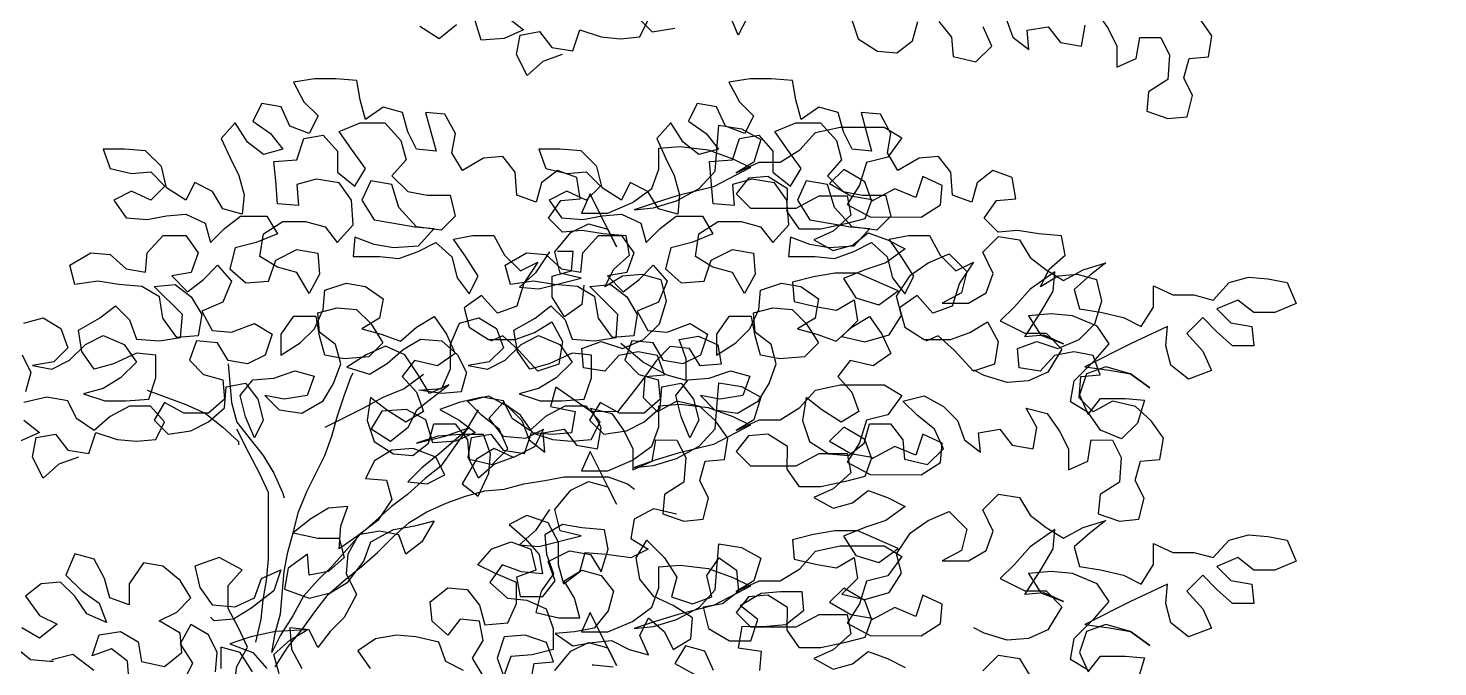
# Model space of a CAD drawing. Header units: inches. Extents: x 350994 to 353538, y 1581369 to 1583842.
# Drawn here: x 351511.788 to 351513.092, y 1583418.456 to 1583419.046 of the extents above; entities that cross this region are included whole.
import ezdxf

# ---------------------------------------------------------------- set-up
doc = ezdxf.new("R2010")
doc.units = ezdxf.units.IN
doc.header["$MEASUREMENT"] = 0
doc.linetypes.add('1', pattern=[0])
doc.layers.add('FOREST', color=96, linetype='Continuous')
doc.layers.add('TREE', color=81, linetype='1')

# ---------------------------------------------------------------- blocks, each defined once
blk = doc.blocks.new('TREE_4')
at = {"color": 94}
for points in [[(-470, 8776.1), (-493.2, 8741.5), (-519.3, 8718.4), (-487.5, 8715.4), (-418, 8732.7), (-452.7, 8741.4), (-461.4, 8776.1), (-435.3, 8807.9), (-406.4, 8822.4), (-374.6, 8813.6), (-360.2, 8784.7), (-403.5, 8871.5), (-417.9, 8839.7), (-374.6, 8839.7), (-334.1, 8857), (-302.3, 8880.1), (-290.7, 8911.9), (-290.6, 8946.6), (-255.9, 8949.4), (-209.7, 8943.6), (-169.2, 8929.1), (-140.3, 8914.6), (-201.1, 8882.9), (-258.9, 8868.5), (-296.5, 8856.9), (-331.2, 8845.4), (-299.4, 8848.3), (-261.8, 8859.8), (-224.2, 8880), (-198.1, 8908.9), (-195.2, 8943.6), (-192.3, 8984.1), (-154.7, 8978.3), (-122.9, 8960.9), (-134.5, 8923.3), (-163.5, 8906), (-125.8, 8923.3), (-91.2, 8923.3), (-59.3, 8943.5), (-33.3, 8972.4), (7.2, 8981), (79.5, 8980.9), (108.4, 8963.6), (85.2, 8931.8), (50.5, 8923.1), (38.9, 8885.6), (18.7, 8853.8), (56.2, 8833.5), (140.1, 8833.4), (171.9, 8853.6), (174.8, 8885.4), (143, 8899.9), (131.4, 8865.2), (96.7, 8879.7), (59.1, 8859.5), (47.6, 8891.3), (12.9, 8911.6), (-10.2, 8888.5), (24.4, 8868.2), (59.1, 8862.4), (47.5, 8830.6), (15.7, 8822), (-24.8, 8813.3), (-59.4, 8813.4), (-79.7, 8842.3), (-79.6, 8879.9), (-111.4, 8900.1), (-143.2, 8897.3), (-163.5, 8871.3), (-140.4, 8848.1), (-65.2, 8848.1), (-27.6, 8868.3), (18.7, 8868.2), (24.4, 8836.4), (-4.5, 8810.4), (-36.3, 8796), (-4.5, 8778.6), (27.3, 8787.3), (53.3, 8807.5), (85.1, 8795.9), (114, 8781.4), (82.2, 8758.3), (47.5, 8746.8), (12.8, 8732.3), (33, 8700.5), (70.5, 8688.9), (102.4, 8712), (35.9, 8741), (-1.7, 8741), (-36.4, 8735.3), (-71.1, 8726.6), (-68.2, 8694.8), (-30.7, 8686.1), (1.1, 8680.3), (30.1, 8697.6), (35.8, 8662.9), (9.8, 8636.9), (47.4, 8628.2), (87.8, 8639.7), (108.1, 8671.5), (99.5, 8703.3), (122.6, 8738), (151.6, 8758.2), (186.3, 8772.7), (215.2, 8743.7), (206.5, 8709), (174.6, 8691.7), (218, 8691.7), (246.9, 8709), (258.5, 8740.8), (241.2, 8775.5), (267.3, 8801.5), (301.9, 8795.7), (319.3, 8766.8), (345.3, 8746.5), (374.2, 8729.1), (406, 8746.4), (443.6, 8758), (417.5, 8737.7), (391.5, 8714.6), (400.1, 8682.8), (434.8, 8677), (472.4, 8668.3), (501.3, 8653.8), (521.6, 8685.6), (521.6, 8720.3), (553.4, 8705.8), (588.1, 8705.8), (619.9, 8697.1), (645.9, 8726), (677.8, 8734.6), (709.6, 8731.7), (741.4, 8725.9), (755.8, 8691.2), (721.1, 8676.8), (686.4, 8676.8), (660.4, 8697), (625.7, 8682.6), (648.8, 8659.5), (683.5, 8653.7), (686.3, 8621.9), (651.6, 8621.9), (625.6, 8645), (602.5, 8668.2), (576.5, 8642.2), (602.5, 8613.3), (616.9, 8581.4), (579.3, 8567), (550.4, 8590.2), (541.8, 8622), (544.7, 8653.8), (483.9, 8624.9), (408.7, 8587.4), (449.2, 8581.6), (483.9, 8575.8), (515.7, 8552.6), (483.9, 8575.8), (443.4, 8587.4), (411.6, 8575.8), (400, 8541.2), (414.4, 8509.3), (434.7, 8535.3), (475.2, 8535.3), (507, 8532.4), (495.4, 8494.8), (469.3, 8468.8), (434.7, 8483.3), (414.4, 8512.2), (385.6, 8529.6), (391.4, 8564.3), (426.1, 8599), (449.2, 8625), (429, 8653.9), (388.6, 8671.3), (353.9, 8674.2), (316.3, 8671.3), (336.5, 8639.5), (374.1, 8625), (342.3, 8639.5), (310.5, 8636.7), (336.5, 8677.1), (356.8, 8711.8), (359.7, 8743.6), (319.2, 8714.7), (293.2, 8685.8), (270, 8662.7), (310.5, 8642.4), (345.2, 8642.4), (371.2, 8616.4), (348, 8578.8), (316.2, 8564.4), (281.5, 8561.5), (243.9, 8573.1), (226.6, 8581.8)], [(-352.9, 8626.4), (-315.4, 8594.5), (-277.8, 8574.3), (-246, 8565.6), (-246, 8600.3), (-257.5, 8632.1), (-225.7, 8637.8), (-193.9, 8623.3), (-188.2, 8591.5), (-222.9, 8588.7), (-240.2, 8617.6), (-272, 8620.5), (-295.1, 8597.4), (-315.4, 8568.5), (-335.7, 8542.5), (-358.8, 8513.6), (-402.2, 8513.7), (-460, 8554.2), (-468.7, 8522.4), (-428.2, 8513.7), (-434, 8479), (-465.8, 8476.1), (-497.6, 8479), (-517.8, 8508), (-546.7, 8528.2), (-569.9, 8502.2), (-546.8, 8473.3), (-509.2, 8470.4), (-480.3, 8484.8), (-494.8, 8455.9), (-529.5, 8438.6), (-561.3, 8453.1), (-590.2, 8435.8), (-613.4, 8395.3), (-587.4, 8375), (-570, 8412.6), (-567.1, 8444.4), (-578.6, 8476.2), (-616.2, 8476.3), (-653.8, 8473.4), (-688.5, 8461.9), (-642.2, 8473.4), (-601.7, 8487.8), (-648, 8447.4), (-679.8, 8421.4), (-703, 8398.3), (-671.2, 8395.4), (-642.3, 8409.8), (-656.7, 8438.7), (-694.3, 8453.2), (-729, 8450.3), (-757.9, 8433), (-772.4, 8404.1), (-737.7, 8401.2), (-729, 8369.4), (-752.2, 8334.7), (-786.9, 8308.7), (-815.9, 8288.5), (-812.9, 8326.1), (-801.3, 8357.9), (-833.1, 8355), (-862.1, 8337.7), (-891, 8314.6), (-850.5, 8305.9), (-815.8, 8305.9), (-807.2, 8274.1), (-833.2, 8250.9), (-865, 8245.2), (-867.9, 8279.9), (-899.7, 8256.8), (-905.5, 8222.1), (-865.1, 8207.6), (-830.4, 8216.2), (-801.4, 8233.6), (-775.4, 8268.2), (-763.8, 8300), (-726.2, 8320.2), (-691.5, 8326), (-659.7, 8334.6), (-680, 8300), (-706, 8279.7), (-717.5, 8311.6), (-749.3, 8317.4), (-784, 8311.6), (-801.4, 8279.8), (-804.3, 8248), (-787, 8213.3), (-807.3, 8175.7), (-830.4, 8152.6), (-850.7, 8126.6), (-865.1, 8155.6), (-896.9, 8158.5), (-894.1, 8123.8), (-876.8, 8092)], [(-914.3, 8083.3), (-923, 8115.1), (-896.9, 8138.2), (-868, 8155.6), (-920.1, 8152.7), (-960.6, 8144.1), (-995.3, 8132.5), (-957.7, 8118.1), (-934.6, 8092)], [(-989.5, 8051.6), (-983.7, 8095), (-966.3, 8126.7), (-980.8, 8158.6), (-998.1, 8190.4), (-998.1, 8228), (-974.9, 8254), (-1012.5, 8274.2), (-1053, 8259.8), (-1044.3, 8225.1), (-1024.1, 8196.2), (-986.5, 8193.3), (-954.7, 8207.7), (-943.1, 8239.5), (-911.3, 8253.9), (-922.9, 8219.2), (-960.5, 8190.3), (-989.4, 8173), (-1021.2, 8170.2), (-1027, 8175.9)], [(-470, 8353), (-493.2, 8318.3), (-519.3, 8295.2), (-487.5, 8292.3), (-418, 8309.5), (-452.7, 8318.2), (-461.4, 8352.9), (-435.3, 8384.7), (-406.4, 8399.2), (-374.6, 8390.5), (-360.2, 8361.5), (-403.5, 8448.3), (-417.9, 8416.5), (-374.6, 8416.5), (-334.1, 8433.8), (-302.3, 8456.9), (-290.7, 8488.7), (-290.6, 8523.4), (-255.9, 8526.2), (-209.7, 8520.4), (-169.2, 8505.9), (-140.3, 8491.4), (-201.1, 8459.7), (-258.9, 8445.3), (-296.5, 8433.8), (-331.2, 8422.2), (-299.4, 8425.1), (-261.8, 8436.6), (-224.2, 8456.8), (-198.1, 8485.7), (-195.2, 8520.4), (-192.3, 8560.9), (-154.7, 8555.1), (-122.9, 8537.7), (-134.5, 8500.1), (-163.5, 8482.8), (-125.8, 8500.1), (-91.2, 8500.1), (-59.3, 8520.3), (-33.3, 8549.2), (7.2, 8557.8), (79.5, 8557.7), (108.4, 8540.4), (85.2, 8508.6), (50.5, 8499.9), (38.9, 8462.4), (18.7, 8430.6), (56.2, 8410.3), (140.1, 8410.2), (171.9, 8430.4), (174.8, 8462.2), (143, 8476.7), (131.4, 8442), (96.7, 8456.5), (59.1, 8436.3), (47.6, 8468.1), (12.9, 8488.4), (-10.2, 8465.3), (24.4, 8445), (59.1, 8439.2), (47.5, 8407.4), (15.7, 8398.8), (-24.8, 8390.1), (-59.4, 8390.2), (-79.7, 8419.1), (-79.6, 8456.7), (-111.4, 8477), (-143.2, 8474.1), (-163.5, 8448.1), (-140.4, 8424.9), (-65.2, 8424.9), (-27.6, 8445.1), (18.7, 8445), (24.4, 8413.2), (-4.5, 8387.2), (-36.3, 8372.8), (-4.5, 8355.4), (27.3, 8364.1), (53.3, 8384.3), (85.1, 8372.7), (114, 8358.2), (82.2, 8335.1), (47.5, 8323.6), (12.8, 8309.1), (33, 8277.3), (70.5, 8265.7), (102.4, 8288.8), (35.9, 8317.8), (-1.7, 8317.8), (-36.4, 8312.1), (-71.1, 8303.4), (-68.2, 8271.6), (-30.7, 8262.9), (1.1, 8257.1), (30.1, 8274.4), (35.8, 8239.7), (9.8, 8213.7), (47.4, 8205), (87.8, 8216.6), (108.1, 8248.3), (99.5, 8280.2), (122.6, 8314.8), (151.6, 8335), (186.3, 8349.5), (215.2, 8320.5), (206.5, 8285.8), (174.6, 8268.5), (218, 8268.5), (246.9, 8285.8), (258.5, 8317.6), (241.2, 8352.3), (267.3, 8378.3), (301.9, 8372.5), (319.3, 8343.6), (345.3, 8323.3), (374.2, 8305.9), (406, 8323.2), (443.6, 8334.8), (417.5, 8314.6), (391.5, 8291.5), (400.1, 8259.6), (434.8, 8253.8), (472.4, 8245.1), (501.3, 8230.6), (521.6, 8262.4), (521.6, 8297.1), (553.4, 8282.6), (588.1, 8282.6), (619.9, 8273.9), (645.9, 8302.8), (677.8, 8311.4), (709.6, 8308.5), (741.4, 8302.7), (755.8, 8268), (721.1, 8253.6), (686.4, 8253.6), (660.4, 8273.9), (625.7, 8259.4), (648.8, 8236.3), (683.5, 8230.5), (686.3, 8198.7), (651.6, 8198.7), (625.6, 8221.8), (602.5, 8245), (576.5, 8219), (602.5, 8190.1), (616.9, 8158.2), (579.3, 8143.8), (550.4, 8167), (541.8, 8198.8), (544.7, 8230.6), (483.9, 8201.7), (408.7, 8164.2), (449.2, 8158.4), (483.9, 8152.6), (515.7, 8129.4), (483.9, 8152.6), (443.4, 8164.2), (411.6, 8152.6), (400, 8118), (414.4, 8086.1), (434.7, 8112.2), (475.2, 8112.1), (507, 8109.2), (495.4, 8071.6)], [(414.4, 8089), (385.6, 8106.4), (391.4, 8141.1), (426.1, 8175.8), (449.2, 8201.8), (429, 8230.7), (388.6, 8248.1), (353.9, 8251), (316.3, 8248.1), (336.5, 8216.3), (374.1, 8201.8), (342.3, 8216.3), (310.5, 8213.5), (336.5, 8253.9), (356.8, 8288.6), (359.7, 8320.4), (319.2, 8291.5), (293.2, 8262.6), (270, 8239.5), (310.5, 8219.2), (345.2, 8219.2), (371.2, 8193.2), (348, 8155.6), (316.2, 8141.2), (281.5, 8138.3), (243.9, 8149.9), (226.6, 8158.6)], [(-261.6, 8345.6), (-299.2, 8354.3), (-331, 8337), (-336.9, 8305.2), (-308, 8287.8), (-336.9, 8273.4), (-377.4, 8279.2), (-412, 8282.1), (-420.7, 8250.3), (-446.8, 8230.1), (-455.4, 8261.9), (-455.4, 8299.5), (-472.7, 8331.3), (-507.4, 8342.9), (-536.3, 8328.5), (-510.3, 8305.3), (-487.2, 8279.3), (-481.5, 8247.5), (-516.2, 8250.4), (-548, 8262), (-568.2, 8233.1), (-539.3, 8207.1), (-507.5, 8204.1), (-475.7, 8189.7), (-464.2, 8157.8), (-464.2, 8123.2), (-498.9, 8114.5), (-533.6, 8111.7), (-545.2, 8079.9)], [(-611.7, 8088.6), (-640.6, 8103.1), (-652.2, 8134.9), (-689.7, 8143.6), (-721.5, 8146.5), (-756.2, 8140.8), (-785.2, 8120.6), (-765, 8091.6)], [(-461.4, 8088.5), (-435.3, 8120.2), (-406.4, 8134.7), (-374.6, 8126), (-360.2, 8097), (-403.5, 8183.8), (-417.9, 8152), (-374.6, 8152), (-334.1, 8169.3), (-302.3, 8192.4), (-290.7, 8224.2), (-290.6, 8258.9), (-255.9, 8261.7), (-209.7, 8255.9), (-169.2, 8241.4), (-140.3, 8226.9), (-201.1, 8195.2), (-258.9, 8180.8), (-296.5, 8169.3), (-331.2, 8157.7), (-299.4, 8160.6), (-261.8, 8172.1), (-224.2, 8192.3), (-198.1, 8221.2), (-195.2, 8255.9), (-192.3, 8296.4), (-154.7, 8290.6), (-122.9, 8273.2), (-134.5, 8235.6), (-163.5, 8218.3), (-125.8, 8235.6), (-91.2, 8235.6), (-59.3, 8255.8), (-33.3, 8284.7), (7.2, 8293.3), (79.5, 8293.2), (108.4, 8275.9), (85.2, 8244.1), (50.5, 8235.4), (38.9, 8197.9), (18.7, 8166.1), (56.2, 8145.8), (140.1, 8145.7), (171.9, 8165.9), (174.8, 8197.7), (143, 8212.2), (131.4, 8177.5), (96.7, 8192), (59.1, 8171.8), (47.6, 8203.6), (12.9, 8223.9), (-10.2, 8200.8), (24.4, 8180.5), (59.1, 8174.7), (47.5, 8142.9), (15.7, 8134.3), (-24.8, 8125.6), (-59.4, 8125.7), (-79.7, 8154.6), (-79.6, 8192.2), (-111.4, 8212.5), (-143.2, 8209.6), (-163.5, 8183.6), (-140.4, 8160.4), (-65.2, 8160.4), (-27.6, 8180.6), (18.7, 8180.5), (24.4, 8148.7), (-4.5, 8122.7), (-36.3, 8108.3), (-4.5, 8090.9), (27.3, 8099.6), (53.3, 8119.8), (85.1, 8108.2), (114, 8093.7)], [(241.2, 8087.8), (267.3, 8113.8), (301.9, 8108), (319.3, 8079.1)], [(1490.8, 6476.1), (1458.9, 6464.5), (1432.9, 6441.4), (1415.6, 6476.1), (1421.4, 6507.9), (1453.2, 6513.7), (1473.4, 6487.6), (1508.1, 6481.8), (1519.7, 6516.5), (1554.4, 6504.9), (1586.2, 6502), (1618, 6504.9), (1632.5, 6533.8)], [(1401.2, 6536.9), (1427.2, 6516.6), (1395.4, 6502.2), (1357.8, 6499.3), (1346.2, 6536.9)], [(1256.6, 6522.5), (1288.4, 6502.3), (1317.3, 6525.4)], [(1615.1, 6536.7), (1638.2, 6513.5), (1675.8, 6519.3)], [(1794.4, 6536.5), (1779.9, 6507.6), (1765.5, 6542.3)], [(1965, 6536.4), (1976.5, 6501.6), (2008.3, 6481.4), (2040.1, 6478.5), (2066.1, 6498.7), (2074.8, 6530.5)], [(2109.5, 6530.4), (2129.8, 6504.4), (2132.6, 6472.6), (2170.2, 6463.9), (2196.2, 6489.9), (2181.8, 6521.7)], [(2219.4, 6536.1), (2231, 6504.3), (2257, 6484), (2254.1, 6515.8), (2288.8, 6521.6), (2309, 6495.6), (2343.7, 6489.7), (2349.5, 6524.4)], [(2366.9, 6547.5), (2387.1, 6518.6), (2401.5, 6489.7), (2401.5, 6455), (2433.3, 6469.4), (2439.1, 6504.1), (2473.8, 6504.1), (2488.3, 6475.2), (2485.3, 6434.7), (2453.5, 6414.5), (2450.6, 6382.7), (2485.3, 6371.1), (2517.1, 6373.9), (2525.8, 6408.6), (2511.4, 6437.5), (2520.1, 6469.3), (2551.9, 6472.2), (2557.7, 6506.9), (2537.5, 6535.8)], [(696, 5814.8), (664.1, 5803.3), (638.1, 5780.2), (620.8, 5814.9), (626.6, 5846.7), (658.4, 5852.5), (678.6, 5826.4), (713.3, 5820.6), (724.9, 5855.3), (759.6, 5843.7), (791.4, 5840.8), (823.2, 5843.6), (837.7, 5872.5), (814.6, 5898.6), (779.9, 5898.6), (748.1, 5881.3), (722, 5858.2), (693.1, 5878.4), (678.7, 5907.4), (644, 5913.2), (606.4, 5904.5)], [(606.4, 5875.6), (632.4, 5855.4), (600.6, 5840.9)], [(603.6, 5982.6), (618, 5953.7), (609.3, 5921.9)], [(606.5, 6034.7), (638.3, 6043.3), (667.2, 6025.9), (678.8, 5994.1), (655.6, 5971), (620.9, 5965.2), (652.7, 5959.4), (681.6, 5973.9), (707.7, 5999.9), (736.6, 6014.3), (771.3, 5999.8), (791.5, 5970.9), (765.5, 5944.9), (736.5, 5927.6), (704.7, 5918.9), (739.4, 5907.3), (774.1, 5907.3), (811.7, 5910.1), (823.3, 5944.8), (823.3, 5982.4), (791.5, 5985.3), (753.9, 5968), (722.1, 5959.4), (701.9, 5988.3), (696.1, 6023), (730.9, 6043.2), (756.9, 6063.4), (780, 6040.3), (791.5, 6008.5), (829.1, 6005.5), (863.8, 6011.3), (866.8, 6048.9), (820.5, 6095.2), (855.2, 6098), (881.2, 6077.8), (898.6, 6048.8), (892.7, 6014.2), (858, 6011.3), (834.9, 6043.1), (829.2, 6077.8), (800.3, 6095.2), (762.7, 6098.1), (728, 6103.9), (690.4, 6098.2), (681.8, 6130), (716.5, 6150.2), (748.3, 6147.3), (774.3, 6124.1), (806.1, 6118.3), (809, 6150.1), (835.1, 6179), (872.7, 6179), (892.9, 6150), (881.3, 6118.2), (849.5, 6112.5), (875.5, 6086.4), (901.5, 6106.7), (924.7, 6129.8), (947.8, 6103.7), (933.3, 6069), (898.6, 6054.6), (915.9, 6022.8), (947.7, 6019.9), (985.3, 6034.3), (1014.2, 6016.9), (1002.6, 5982.2), (973.7, 5967.8), (941.9, 5973.6), (924.5, 6002.6), (889.8, 6005.5), (878.3, 5973.7), (901.4, 5950.5), (933.2, 5941.8), (936, 5910), (910, 5886.9), (869.5, 5887), (837.7, 5904.3), (820.3, 5875.4), (843.4, 5852.3), (881, 5858), (910, 5872.5), (936, 5895.6), (938.9, 5930.3), (970.7, 5936), (991, 5910), (999.6, 5875.3), (985.1, 5846.4), (970.7, 5881.1), (962, 5915.8), (982.3, 5941.8), (1017, 5944.6), (1051.7, 5956.2), (1083.5, 5947.5), (1071.9, 5915.7), (1034.3, 5909.9), (1002.5, 5915.7), (1025.6, 5892.6), (1063.2, 5886.8), (1097.9, 5907), (1115.3, 5935.9), (1126.9, 5967.7), (1118.3, 5999.5), (1092.3, 6019.8), (1089.4, 6051.6), (1121.2, 6060.2), (1153, 6057.3), (1176.1, 6034.1), (1196.3, 6002.3), (1173.2, 5979.2), (1132.7, 5976.3), (1100.9, 5982.2), (1092.2, 6014), (1086.5, 6045.8), (1048.9, 6045.8), (1028.6, 6016.9), (1028.6, 5982.2), (1060.4, 6002.4), (1083.6, 6025.5), (1098.1, 6057.3), (1101, 6089.1), (1135.7, 6100.7), (1167.5, 6094.9), (1196.4, 6074.6), (1190.6, 6042.8), (1161.6, 6025.5), (1193.4, 6016.8), (1225.2, 6005.2), (1251.3, 6028.3), (1280.2, 6045.6), (1300.4, 6016.7), (1314.9, 5984.9), (1285.9, 5964.6), (1248.3, 5973.3), (1228.1, 5947.3), (1251.2, 5921.3), (1262.7, 5889.5), (1233.8, 5872.2), (1202, 5892.4), (1176, 5912.7), (1170.2, 5875.1), (1181.7, 5840.4), (1213.5, 5820.1), (1245.3, 5817.2), (1271.3, 5837.4), (1280, 5869.2), (1314.7, 5869.2), (1335, 5843.2), (1337.8, 5811.4), (1375.4, 5802.6), (1401.4, 5828.6), (1387, 5860.5), (1358.1, 5883.6), (1335, 5906.8), (1369.7, 5915.4), (1401.5, 5898), (1424.6, 5874.9), (1436.2, 5843.1), (1462.2, 5822.8), (1459.3, 5854.6), (1494, 5860.4), (1514.2, 5834.3), (1548.9, 5828.5), (1554.7, 5863.2), (1537.4, 5895), (1572.1, 5886.3), (1592.3, 5857.4), (1606.7, 5828.5), (1606.7, 5793.8), (1638.5, 5808.2), (1644.3, 5842.9), (1679, 5842.8), (1693.5, 5813.9), (1690.5, 5773.4), (1658.7, 5753.2), (1655.8, 5721.4), (1690.5, 5709.8), (1722.3, 5712.7), (1731, 5747.4), (1716.6, 5776.3), (1725.3, 5808.1), (1757.1, 5811), (1762.9, 5845.7), (1742.7, 5874.6), (1716.7, 5897.7), (1679.1, 5906.5), (1647.3, 5889.1), (1624.2, 5912.3), (1627.1, 5947), (1658.9, 5949.8), (1647.3, 5981.7), (1615.5, 5987.5), (1583.7, 5981.7), (1560.6, 5955.7), (1525.9, 5961.5), (1523, 5993.3), (1554.8, 6004.9), (1589.5, 5993.3), (1624.2, 6007.7), (1650.3, 6033.7), (1661.9, 6071.3), (1653.2, 6106), (1621.4, 6114.7), (1589.6, 6111.8), (1560.7, 6094.5), (1575.2, 6123.4), (1601.2, 6146.5), (1595.5, 6178.3), (1557.9, 6181.2), (1523.2, 6187.1), (1491.4, 6184.2), (1468.3, 6207.3), (1488.6, 6236.2), (1520.4, 6239.1), (1514.6, 6273.8), (1482.8, 6285.4), (1456.8, 6265.2), (1448.1, 6233.4), (1416.3, 6245), (1413.4, 6282.6), (1393.2, 6308.6), (1361.4, 6305.7), (1326.7, 6285.5), (1309.4, 6314.5), (1315.2, 6346.3), (1297.9, 6378.1), (1266.1, 6381), (1283.4, 6317.4), (1251.5, 6320.3), (1237.1, 6349.2), (1228.5, 6381), (1196.7, 6389.7), (1167.7, 6369.5), (1159.1, 6401.3), (1153.3, 6433.2), (1118.7, 6436.1), (1084, 6436.1), (1049.3, 6430.4), (1066.6, 6398.5), (1089.7, 6375.4), (1075.2, 6346.5), (1043.4, 6358.1), (1029, 6389.9), (997.2, 6395.7), (982.7, 6366.8), (1011.6, 6346.5), (1031.8, 6320.5), (1000, 6311.9), (974, 6332.1), (953.8, 6363.9), (930.6, 6337.9), (945.1, 6306.1), (959.5, 6277.2), (968.1, 6245.4), (965.2, 6213.6), (933.4, 6222.3), (916.1, 6251.2), (887.2, 6265.7), (872.7, 6236.8), (840.9, 6257.1), (832.3, 6291.8), (806.3, 6317.8), (771.6, 6320.7), (736.9, 6320.8), (748.4, 6289), (783.1, 6280.3), (814.9, 6283.1), (838, 6260), (814.9, 6236.9), (783.1, 6251.3), (754.2, 6236.9), (774.4, 6208), (809.1, 6205.1), (840.9, 6210.8), (872.7, 6213.7), (904.5, 6199.2), (913.1, 6167.4), (936.3, 6190.5), (962.3, 6210.7), (1005.7, 6210.7), (1023, 6181.7), (988.3, 6167.3), (953.6, 6158.7), (944.9, 6124), (970.9, 6100.8), (1008.5, 6103.7), (1020.1, 6138.4), (1054.8, 6155.7), (1089.5, 6149.9), (1092.3, 6115.2), (1075, 6083.4), (1054.8, 6118.1), (1023, 6126.8), (994.1, 6144.2), (999.9, 6181.7), (1031.7, 6202), (1069.3, 6201.9), (1101.1, 6193.2), (1121.3, 6167.2), (1147.3, 6196.1), (1144.5, 6236.6), (1124.3, 6265.5), (1086.7, 6271.3), (1054.9, 6262.7), (1057.7, 6228), (1023.1, 6230.9), (1020.2, 6268.5), (1017.3, 6300.3), (1054.9, 6303.1), (1066.5, 6337.8), (1098.3, 6343.6), (1121.4, 6317.5), (1121.4, 6282.8), (1150.3, 6259.7), (1167.7, 6288.6), (1144.6, 6320.4), (1124.4, 6349.3), (1159.1, 6363.8), (1199.5, 6363.7), (1225.5, 6334.8), (1234.2, 6303), (1211, 6277), (1237, 6250.9), (1268.8, 6245.1), (1306.4, 6245.1), (1315.1, 6210.4), (1291.9, 6187.3), (1251.4, 6193.1), (1222.5, 6224.9), (1211, 6262.5), (1176.3, 6268.3), (1161.8, 6236.5), (1182.1, 6204.7), (1213.9, 6198.9), (1248.5, 6193.1), (1280.3, 6190.2), (1254.3, 6161.3), (1213.8, 6158.4), (1182, 6164.2), (1150.2, 6175.8), (1147.3, 6144), (1190.7, 6144), (1222.5, 6141.1), (1254.3, 6152.6), (1283.2, 6167), (1309.2, 6143.9), (1317.9, 6109.2), (1338.1, 6083.1), (1352.6, 6112), (1332.3, 6143.9), (1312.1, 6172.8), (1343.9, 6178.5), (1378.6, 6178.5), (1396, 6146.7), (1422, 6120.6), (1450.9, 6135.1), (1427.7, 6100.4), (1416.1, 6062.8), (1384.3, 6051.3), (1358.3, 6080.2), (1329.4, 6060), (1338, 6028.2), (1369.8, 6007.9), (1413.2, 6007.9), (1445, 6019.4), (1473.9, 6036.7), (1491.2, 6004.9), (1485.4, 5967.3), (1450.7, 5955.8), (1418.9, 5990.5), (1392.9, 6013.7), (1372.7, 6005)], [(1411.3, 5814.8), (1379.5, 5803.3), (1353.4, 5780.2), (1336.1, 5814.9), (1341.9, 5846.7), (1373.7, 5852.5), (1393.9, 5826.4), (1428.6, 5820.6), (1440.2, 5855.3), (1474.9, 5843.7), (1506.7, 5840.8), (1538.5, 5843.6), (1553, 5872.5), (1529.9, 5898.6), (1495.2, 5898.6), (1463.4, 5881.3), (1437.3, 5858.2), (1408.4, 5878.4), (1394, 5907.4), (1359.3, 5913.2), (1321.7, 5904.5), (1289.9, 5893), (1321.7, 5875.6), (1347.7, 5855.4), (1315.9, 5840.9), (1278.3, 5838.1), (1266.8, 5875.7), (1235, 5893.1), (1194.5, 5890.2), (1177.1, 5861.3), (1208.9, 5841), (1237.8, 5864.1), (1252.3, 5893), (1304.4, 5933.5), (1272.6, 5919), (1255.3, 5948), (1232.2, 5982.7), (1200.4, 5997.2), (1168.6, 5982.7), (1136.7, 5962.5), (1174.3, 5950.9), (1203.2, 5968.3), (1229.3, 5991.4), (1258.2, 6008.7), (1292.9, 6005.8), (1318.9, 5982.6), (1333.3, 5953.7), (1324.6, 5921.9), (1292.8, 5919), (1255.2, 5924.8), (1292.8, 5927.7), (1307.3, 5959.5), (1307.4, 6000), (1321.8, 6034.7), (1353.7, 6043.3), (1382.6, 6025.9), (1394.1, 5994.1), (1370.9, 5971), (1336.2, 5965.2), (1368, 5959.4), (1397, 5973.9), (1423, 5999.9), (1451.9, 6014.3), (1486.6, 5999.8), (1506.8, 5970.9), (1480.8, 5944.9), (1451.9, 5927.6), (1420, 5918.9), (1454.7, 5907.3), (1489.4, 5907.3), (1527, 5910.1), (1538.6, 5944.8), (1538.6, 5982.4), (1506.8, 5985.3), (1469.2, 5968), (1437.4, 5959.4), (1417.2, 5988.3), (1411.5, 6023), (1446.2, 6043.2), (1472.2, 6063.4), (1495.3, 6040.3), (1506.9, 6008.5), (1544.5, 6005.5), (1579.2, 6011.3), (1582.1, 6048.9), (1535.9, 6095.2), (1570.6, 6098), (1596.6, 6077.8), (1613.9, 6048.8), (1608.1, 6014.2), (1573.4, 6011.3), (1550.3, 6043.1), (1544.5, 6077.8), (1515.6, 6095.2), (1478, 6098.1), (1443.3, 6103.9), (1405.8, 6098.2), (1397.1, 6130), (1431.8, 6150.2), (1463.6, 6147.3), (1489.6, 6124.1), (1521.4, 6118.3), (1524.3, 6150.1), (1550.4, 6179), (1588, 6179), (1608.2, 6150), (1596.6, 6118.2), (1564.8, 6112.5), (1590.8, 6086.4), (1616.8, 6106.7), (1640, 6129.8), (1663.1, 6103.7), (1648.6, 6069), (1613.9, 6054.6), (1631.2, 6022.8), (1663, 6019.9), (1700.6, 6034.3), (1729.5, 6016.9), (1717.9, 5982.2), (1689, 5967.8), (1657.2, 5973.6), (1639.9, 6002.6), (1605.2, 6005.5), (1593.6, 5973.7), (1616.7, 5950.5), (1648.5, 5941.8), (1651.3, 5910), (1625.3, 5886.9), (1584.8, 5887), (1553, 5904.3), (1535.7, 5875.4), (1558.8, 5852.3), (1596.4, 5858), (1625.3, 5872.5), (1651.3, 5895.6), (1654.3, 5930.3), (1686.1, 5936), (1706.3, 5910), (1714.9, 5875.3), (1700.4, 5846.4), (1686, 5881.1), (1677.4, 5915.8), (1697.6, 5941.8), (1732.3, 5944.6), (1767, 5956.2), (1798.8, 5947.5), (1787.2, 5915.7), (1749.6, 5909.9), (1717.8, 5915.7), (1741, 5892.6), (1778.5, 5886.8), (1813.3, 5907), (1830.6, 5935.9), (1842.2, 5967.7), (1833.6, 5999.5), (1807.6, 6019.8), (1804.7, 6051.6), (1836.5, 6060.2), (1868.3, 6057.3), (1891.4, 6034.1), (1911.6, 6002.3), (1888.5, 5979.2), (1848, 5976.3), (1816.2, 5982.2), (1807.6, 6014), (1801.8, 6045.8), (1764.2, 6045.8), (1744, 6016.9), (1743.9, 5982.2), (1775.8, 6002.4), (1798.9, 6025.5), (1813.4, 6057.3), (1816.3, 6089.1), (1851, 6100.7), (1882.8, 6094.9), (1911.7, 6074.6), (1905.9, 6042.8), (1877, 6025.5), (1908.8, 6016.8), (1940.6, 6005.2), (1966.6, 6028.3), (1995.5, 6045.6), (2015.7, 6016.7), (2030.2, 5984.9), (2001.2, 5964.6), (1963.7, 5973.3), (1943.4, 5947.3), (1966.5, 5921.3), (1978, 5889.5), (1949.1, 5872.2), (1917.3, 5892.4), (1891.3, 5912.7), (1885.5, 5875.1), (1897, 5840.4), (1928.8, 5820.1), (1960.6, 5817.2), (1986.7, 5837.4), (1995.4, 5869.2), (2030.1, 5869.2), (2050.3, 5843.2), (2053.1, 5811.4), (2090.7, 5802.6), (2116.8, 5828.6), (2102.3, 5860.5), (2073.4, 5883.6), (2050.3, 5906.8), (2085, 5915.4), (2116.8, 5898), (2139.9, 5874.9), (2151.5, 5843.1), (2177.5, 5822.8), (2174.6, 5854.6), (2209.3, 5860.4), (2229.5, 5834.3), (2264.2, 5828.5), (2270, 5863.2), (2252.7, 5895), (2287.4, 5886.3), (2307.6, 5857.4), (2322, 5828.5), (2322, 5793.8), (2353.8, 5808.2), (2359.6, 5842.9), (2394.3, 5842.8), (2408.8, 5813.9), (2405.8, 5773.4), (2374, 5753.2), (2371.1, 5721.4), (2405.8, 5709.8), (2437.6, 5712.7), (2446.3, 5747.4), (2431.9, 5776.3), (2440.6, 5808.1), (2472.4, 5811), (2478.2, 5845.7), (2458, 5874.6), (2432, 5897.7), (2394.4, 5906.5), (2362.6, 5889.1), (2339.5, 5912.3), (2342.4, 5947), (2374.2, 5949.8), (2362.7, 5981.7), (2330.9, 5987.5), (2299.1, 5981.7), (2275.9, 5955.7), (2241.2, 5961.5), (2238.4, 5993.3), (2270.2, 6004.9), (2304.9, 5993.3), (2339.6, 6007.7), (2365.6, 6033.7), (2377.2, 6071.3), (2368.6, 6106), (2336.8, 6114.7), (2305, 6111.8), (2276, 6094.5), (2290.5, 6123.4), (2316.6, 6146.5), (2310.8, 6178.3), (2273.2, 6181.2), (2238.5, 6187.1), (2206.7, 6184.2), (2183.6, 6207.3), (2203.9, 6236.2), (2235.7, 6239.1), (2229.9, 6273.8), (2198.1, 6285.4), (2172.1, 6265.2), (2163.4, 6233.4), (2131.6, 6245), (2128.7, 6282.6), (2108.5, 6308.6), (2076.7, 6305.7), (2042, 6285.5), (2024.7, 6314.5), (2030.5, 6346.3), (2013.2, 6378.1), (1981.4, 6381), (1998.7, 6317.4), (1966.9, 6320.3), (1952.4, 6349.2), (1943.8, 6381), (1912, 6389.7), (1883.1, 6369.5), (1874.4, 6401.3), (1868.7, 6433.2), (1834, 6436.1), (1799.3, 6436.1), (1764.6, 6430.4), (1781.9, 6398.5), (1805, 6375.4), (1790.5, 6346.5), (1758.7, 6358.1), (1744.3, 6389.9), (1712.5, 6395.7), (1698, 6366.8), (1726.9, 6346.5), (1747.1, 6320.5), (1715.3, 6311.9), (1689.3, 6332.1), (1669.1, 6363.9), (1646, 6337.9), (1660.4, 6306.1), (1674.8, 6277.2), (1683.5, 6245.4), (1680.5, 6213.6), (1648.7, 6222.3), (1631.4, 6251.2), (1602.5, 6265.7), (1588, 6236.8), (1556.2, 6257.1), (1547.6, 6291.8), (1521.6, 6317.8), (1486.9, 6320.7), (1452.2, 6320.8), (1463.8, 6289), (1498.4, 6280.3), (1530.2, 6283.1), (1553.4, 6260), (1530.2, 6236.9), (1498.4, 6251.3), (1469.5, 6236.9), (1489.7, 6208), (1524.4, 6205.1), (1556.2, 6210.8), (1588, 6213.7), (1619.8, 6199.2), (1628.4, 6167.4), (1651.6, 6190.5), (1677.6, 6210.7), (1721, 6210.7), (1738.3, 6181.7), (1703.6, 6167.3), (1668.9, 6158.7), (1660.2, 6124), (1686.2, 6100.8), (1723.8, 6103.7), (1735.4, 6138.4), (1770.1, 6155.7), (1804.8, 6149.9), (1807.7, 6115.2), (1790.3, 6083.4), (1770.1, 6118.1), (1738.3, 6126.8), (1709.4, 6144.2), (1715.2, 6181.7), (1747, 6202), (1784.6, 6201.9), (1816.4, 6193.2), (1836.6, 6167.2), (1862.7, 6196.1), (1859.8, 6236.6), (1839.6, 6265.5), (1802, 6271.3), (1770.2, 6262.7), (1773.1, 6228), (1738.4, 6230.9), (1735.5, 6268.5), (1732.7, 6300.3), (1770.2, 6303.1), (1781.8, 6337.8), (1813.7, 6343.6), (1836.8, 6317.5), (1836.7, 6282.8), (1865.6, 6259.7), (1883, 6288.6), (1859.9, 6320.4), (1839.7, 6349.3), (1874.4, 6363.8), (1914.9, 6363.7), (1940.9, 6334.8), (1949.5, 6303), (1926.4, 6277), (1952.3, 6250.9), (1984.1, 6245.1), (2021.7, 6245.1), (2030.4, 6210.4), (2007.2, 6187.3), (1966.8, 6193.1), (1937.9, 6224.9), (1926.3, 6262.5), (1891.6, 6268.3), (1877.2, 6236.5), (1897.4, 6204.7), (1929.2, 6198.9), (1963.9, 6193.1), (1995.7, 6190.2), (1969.6, 6161.3), (1929.1, 6158.4), (1897.3, 6164.2), (1865.5, 6175.8), (1862.6, 6144), (1906, 6144), (1937.8, 6141.1), (1969.6, 6152.6), (1998.5, 6167), (2024.5, 6143.9), (2033.2, 6109.2), (2053.4, 6083.1), (2067.9, 6112), (2047.7, 6143.9), (2027.5, 6172.8), (2059.3, 6178.5), (2094, 6178.5), (2111.3, 6146.7), (2137.3, 6120.6), (2166.2, 6135.1), (2143, 6100.4), (2131.4, 6062.8), (2099.6, 6051.3), (2073.6, 6080.2), (2044.7, 6060), (2053.3, 6028.2), (2085.1, 6007.9), (2128.5, 6007.9), (2160.3, 6019.4), (2189.2, 6036.7), (2206.6, 6004.9), (2200.7, 5967.3), (2166, 5955.8), (2134.3, 5990.5), (2108.3, 6013.7), (2088, 6005)], [(1526, 6097.4), (1523.1, 6065.6), (1494.2, 6045.4), (1474, 6077.2), (1474, 6111.9), (1505.8, 6120.6), (1508.7, 6152.4), (1482.7, 6152.4)], [(941.9, 5967.8), (947.6, 5904.2), (956.2, 5872.4), (976.4, 5846.4), (999.5, 5817.4), (1016.9, 5788.5), (1031.3, 5756.7), (1034.2, 5748)], [(1352.4, 5892.3), (1332.1, 5857.6), (1291.6, 5799.8), (1265.5, 5779.6), (1236.6, 5753.6), (1210.5, 5733.4), (1158.4, 5687.2), (1112.1, 5635.2), (1089, 5612.1), (1065.8, 5586.1), (1048.5, 5554.3), (1028.2, 5522.5), (1013.7, 5493.6), (1019.5, 5525.4), (1028.2, 5557.2), (1034.1, 5626.6), (1039.9, 5658.4), (1048.6, 5690.2), (1057.3, 5724.9), (1071.8, 5759.6), (1100.7, 5817.4), (1112.3, 5849.1), (1121, 5880.9), (1132.6, 5915.6), (1144.2, 5947.4), (1147.1, 5953.2)], [(1262.8, 5950.2), (1230.9, 5927.1), (1196.2, 5912.7), (1164.4, 5895.4), (1100.8, 5863.6)], [(808.8, 5924.6), (872.4, 5901.4), (904.2, 5886.9), (933.1, 5863.8), (959.1, 5840.6), (959.1, 5834.8)], [(987.7, 5511), (996.4, 5548.6), (999.3, 5580.4), (1005.1, 5612.2), (1008.1, 5646.9), (1008.2, 5756.7), (993.7, 5788.5), (976.4, 5820.4), (956.2, 5860.9)], [(1019.5, 5470.5), (1039.7, 5502.3), (1062.9, 5531.1), (1086.1, 5562.9), (1106.3, 5588.9), (1132.4, 5612), (1161.3, 5635.1), (1187.3, 5658.3), (1213.4, 5684.2), (1239.4, 5707.4), (1268.4, 5724.7), (1300.2, 5739.1), (1332, 5750.6), (1363.8, 5759.3), (1395.6, 5762.1), (1427.4, 5770.8), (1462.1, 5776.5), (1493.9, 5782.3), (1566.2, 5782.2), (1598, 5770.6), (1609.6, 5762)], [(1438.7, 5444.1), (1444.5, 5475.9), (1476.3, 5478.7), (1464.8, 5510.5), (1430.1, 5522.1), (1395.4, 5519.3), (1383.8, 5484.6), (1395.3, 5452.8)], [(1360.6, 5455.7), (1343.3, 5484.6), (1360.7, 5513.5), (1354.9, 5545.3), (1323.1, 5548.3), (1302.9, 5522.3), (1276.9, 5545.4), (1274, 5577.2), (1302.9, 5600.3), (1334.7, 5597.4), (1355, 5571.4), (1363.6, 5539.5), (1401.2, 5542.4), (1415.7, 5574.2), (1415.7, 5608.9), (1381, 5623.4), (1352.1, 5637.9), (1375.3, 5663.9), (1407.1, 5675.4), (1438.9, 5663.8), (1447.5, 5629.1), (1415.7, 5617.6), (1421.5, 5585.8), (1459.1, 5585.7), (1479.3, 5611.7), (1467.8, 5643.5), (1502.5, 5660.9), (1537.2, 5655), (1554.5, 5626.1), (1566.1, 5663.7), (1560.3, 5695.5), (1522.8, 5698.4), (1491, 5704.2), (1462, 5686.9), (1464.9, 5655.1), (1476.4, 5623.3), (1456.2, 5594.4), (1447.5, 5559.7), (1485, 5551), (1519.7, 5551), (1511.1, 5582.8), (1493.8, 5611.7), (1522.7, 5629), (1554.5, 5620.3), (1574.7, 5594.3), (1566, 5562.5), (1542.9, 5533.6), (1511, 5527.8), (1479.2, 5525), (1508.1, 5504.7), (1539.9, 5510.5), (1571.7, 5513.3), (1600.6, 5498.9), (1632.4, 5490.1), (1618, 5522), (1632.5, 5550.9), (1658.5, 5527.7), (1672.9, 5498.8), (1701.9, 5516.1), (1704.8, 5550.8), (1673, 5571.1), (1641.2, 5585.6), (1618.1, 5614.5), (1612.3, 5649.2), (1629.7, 5678.1), (1658.6, 5649.1), (1678.8, 5617.3), (1670.1, 5585.5), (1704.8, 5573.9), (1736.6, 5585.5), (1728, 5620.2), (1748.2, 5649.1), (1777.1, 5628.8), (1780, 5594.1), (1754, 5573.9), (1722.1, 5568.1), (1730.8, 5533.4), (1765.5, 5513.2), (1800.2, 5513.1), (1811.8, 5547.8), (1782.9, 5571), (1817.6, 5591.2), (1849.4, 5594), (1884.1, 5594), (1886.9, 5562.2), (1858, 5539.1), (1820.4, 5536.2), (1785.7, 5536.3), (1779.9, 5501.6), (1817.5, 5495.8), (1814.6, 5464)], [(1739.4, 5464), (1725, 5495.8), (1693.2, 5504.5), (1675.8, 5475.7), (1707.6, 5458.3)], [(1574.6, 5470), (1542.8, 5472.9), (1539.9, 5472.9)], [(652.3, 5482.4), (687, 5491), (721.7, 5465)], [(779.5, 5444.7), (776.6, 5479.4), (750.6, 5499.6), (718.8, 5488.1), (730.4, 5522.8), (765.1, 5528.5), (794, 5511.2), (799.7, 5479.3), (837.3, 5470.6), (866.2, 5493.7), (863.4, 5525.5), (828.7, 5545.8), (857.6, 5560.2), (880.8, 5583.4), (863.5, 5612.3), (834.6, 5635.4), (802.8, 5641.3), (779.6, 5606.6), (779.6, 5571.9), (747.8, 5583.5), (739.1, 5615.3), (721.8, 5647.1), (690, 5655.8), (675.5, 5621.1), (701.5, 5595.1), (730.4, 5574.8), (742, 5543), (710.2, 5557.5), (690, 5586.4), (666.9, 5609.6), (635, 5606.7), (609, 5586.5), (632.1, 5554.7), (661, 5540.2), (632.1, 5517.1), (603.2, 5534.5)], [(588.7, 5505.6), (617.6, 5482.4), (649.4, 5479.5), (655.2, 5479.5)], [(981.9, 5461.8), (961.7, 5493.7), (929.9, 5502.4), (929.8, 5467.7)], [(921.2, 5461.9), (924.1, 5493.7), (909.6, 5522.6), (880.7, 5540), (863.4, 5508.2), (883.6, 5476.4), (869.1, 5447.5)]]:
    blk.add_lwpolyline(points, dxfattribs=at)

msp = doc.modelspace()

# ---------------------------------------------------------------- hatches: boundary and pattern name
at = {"layer": 'FOREST', "lineweight": 5}
h = msp.add_hatch(dxfattribs=at)
h.set_pattern_fill('ANSI31', color=96, scale=50, style=0)
h.paths.add_polyline_path([(351604.9274, 1583347.98), (351663.0036, 1583522.9504), (351611.8779, 1583545.3594), (351490.2916, 1583598.0852), (351436.5696, 1583404.4646), (351529.745, 1583373.1705)])
h.paths.add_polyline_path([(351517.5086, 1583480.1397), (351575.3657, 1583480.1397), (351575.3657, 1583465.1397), (351517.5086, 1583465.1397)], flags=24)

# ---------------------------------------------------------------- block references
at = {"layer": 'TREE', "lineweight": 5, "xscale": 0.0005632341344607994, "yscale": 0.0005632341490127146, "zscale": 0.0005632341444477617}
for p in [(351511.4422, 1583415.3746), (351512.5349, 1583413.8965)]:
    msp.add_blockref('TREE_4', p, dxfattribs=at)

doc.saveas('drawing.dxf')
